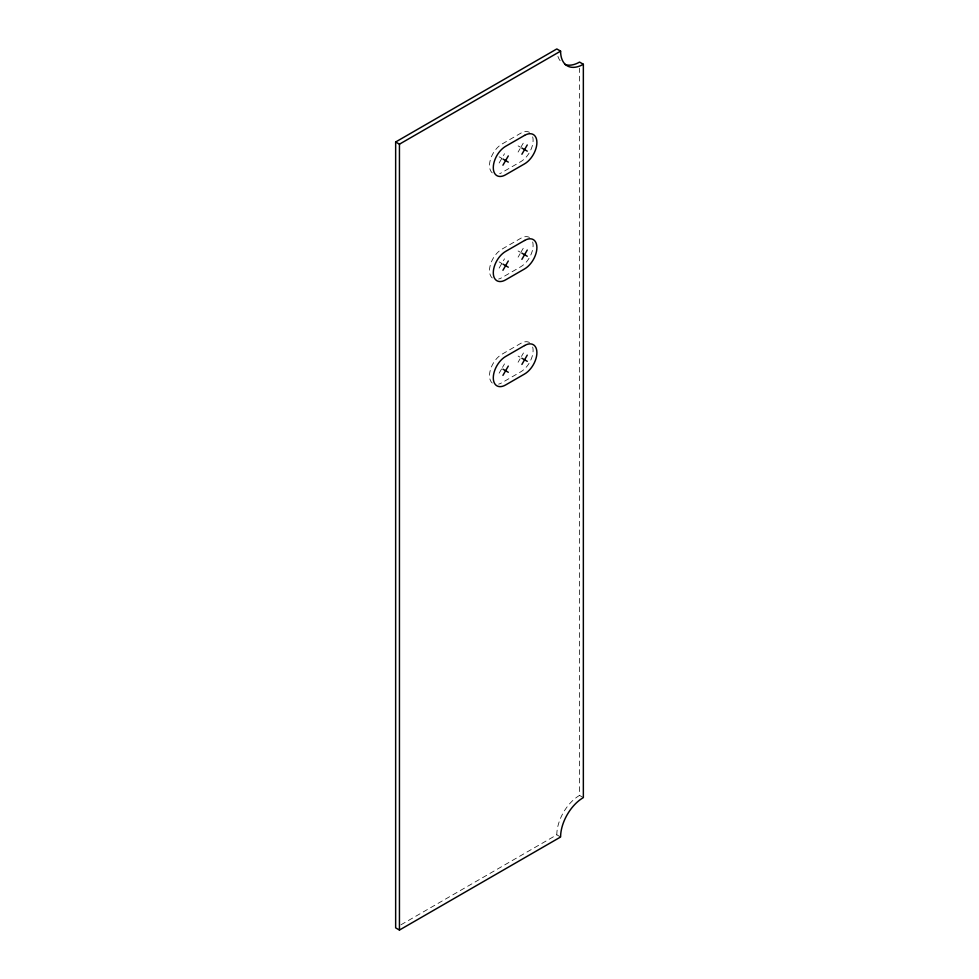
<?xml version="1.0" encoding="UTF-8"?>
<svg xmlns="http://www.w3.org/2000/svg" width="979" height="979" viewBox="0 0 979 979"><rect width="100%" height="100%" fill="white"/><g stroke="black" fill="none" stroke-linecap="round" stroke-linejoin="round"><path stroke-width="0.73" stroke-dasharray="4.89 3.67" d="M499.143 163.016L504.503 153.727M518.099 152.063L520.118 148.588M520.779 147.425L523.459 142.775M499.143 268.099L504.503 258.811M518.099 257.159L520.118 253.671M520.779 252.509L523.459 247.871M499.143 373.183L501.823 368.545L499.143 366.99M502.496 367.382L504.503 363.894M518.099 362.242L520.118 358.755M521.452 356.429L523.459 352.954M400.937 924.812L556.806 834.818A32.172 18.577 -60 0 1 579.556 795.413L579.556 68.2M518.099 145.871L519.886 146.911M499.143 156.824L501.823 158.365M518.099 250.967L519.886 251.995M499.143 261.907L501.823 263.461M518.099 356.05L519.886 357.078M579.556 795.413L583.349 797.604M556.806 834.818L560.6 837.008M560.159 60.735A32.172 18.577 -60 0 1 557.381 54.469M532.686 347.043A17.426 10.059 -60 0 1 520.779 371.824L501.823 382.777A17.426 10.059 -60 0 1 498.629 384.135M529.492 342.503A17.426 10.059 -60 0 0 520.779 343.36L501.823 354.312A17.426 10.059 -60 0 0 490.442 369.67A17.426 10.059 -60 0 0 493.11 383.633M532.686 136.864A17.426 10.059 -60 0 1 520.779 161.657L501.823 172.598A17.426 10.059 -60 0 1 499.682 173.626M529.492 132.336A17.426 10.059 -60 0 0 520.779 133.193L501.823 144.146A17.426 10.059 -60 0 0 490.442 159.504A17.426 10.059 -60 0 0 493.11 173.467M532.686 241.96A17.426 10.059 -60 0 1 520.779 266.741L501.823 277.681A17.426 10.059 -60 0 1 498.629 279.039M529.492 237.42A17.426 10.059 -60 0 0 520.779 238.276L501.823 249.229A17.426 10.059 -60 0 0 490.442 264.587A17.426 10.059 -60 0 0 493.11 278.55"/><path stroke-width="1.47" d="M502.937 165.206L508.297 155.918M521.893 154.254L527.253 144.965M502.937 270.29L508.297 261.001M521.893 259.349L527.253 250.049M502.937 375.373L508.297 366.085M521.893 364.433L527.253 355.144M395.651 141.992L556.806 48.95L560.6 51.141A32.172 18.577 -60 0 0 583.349 64.271L583.349 797.604A32.172 18.577 -60 0 0 560.6 837.008L399.444 930.05L395.651 927.859L395.651 141.992L399.444 144.182L560.6 51.141M583.349 64.271L579.556 62.081A32.172 18.577 -60 0 1 564.761 64.32M521.893 148.062L527.253 151.158M502.937 159.014L508.297 162.11M521.893 253.145L527.253 256.253M502.937 264.097L508.297 267.194M521.893 358.241L527.253 361.337M502.937 369.181L508.297 372.277M399.444 144.182L399.444 930.05M524.573 135.383L505.617 146.324A17.426 10.059 -60 0 0 493.294 167.678A17.426 10.059 -60 0 0 505.617 174.788L524.573 163.848A17.426 10.059 -60 0 0 536.896 142.493A17.426 10.059 -60 0 0 524.573 135.383M524.573 240.467L505.617 251.419A17.426 10.059 -60 0 0 493.294 272.762A17.426 10.059 -60 0 0 505.617 279.872L524.573 268.931A17.426 10.059 -60 0 0 536.896 247.589A17.426 10.059 -60 0 0 524.573 240.467M524.573 345.55L505.617 356.503A17.426 10.059 -60 0 0 493.294 377.845A17.426 10.059 -60 0 0 505.617 384.967L524.573 374.015A17.426 10.059 -60 0 0 536.896 352.673A17.426 10.059 -60 0 0 524.573 345.55"/></g></svg>
